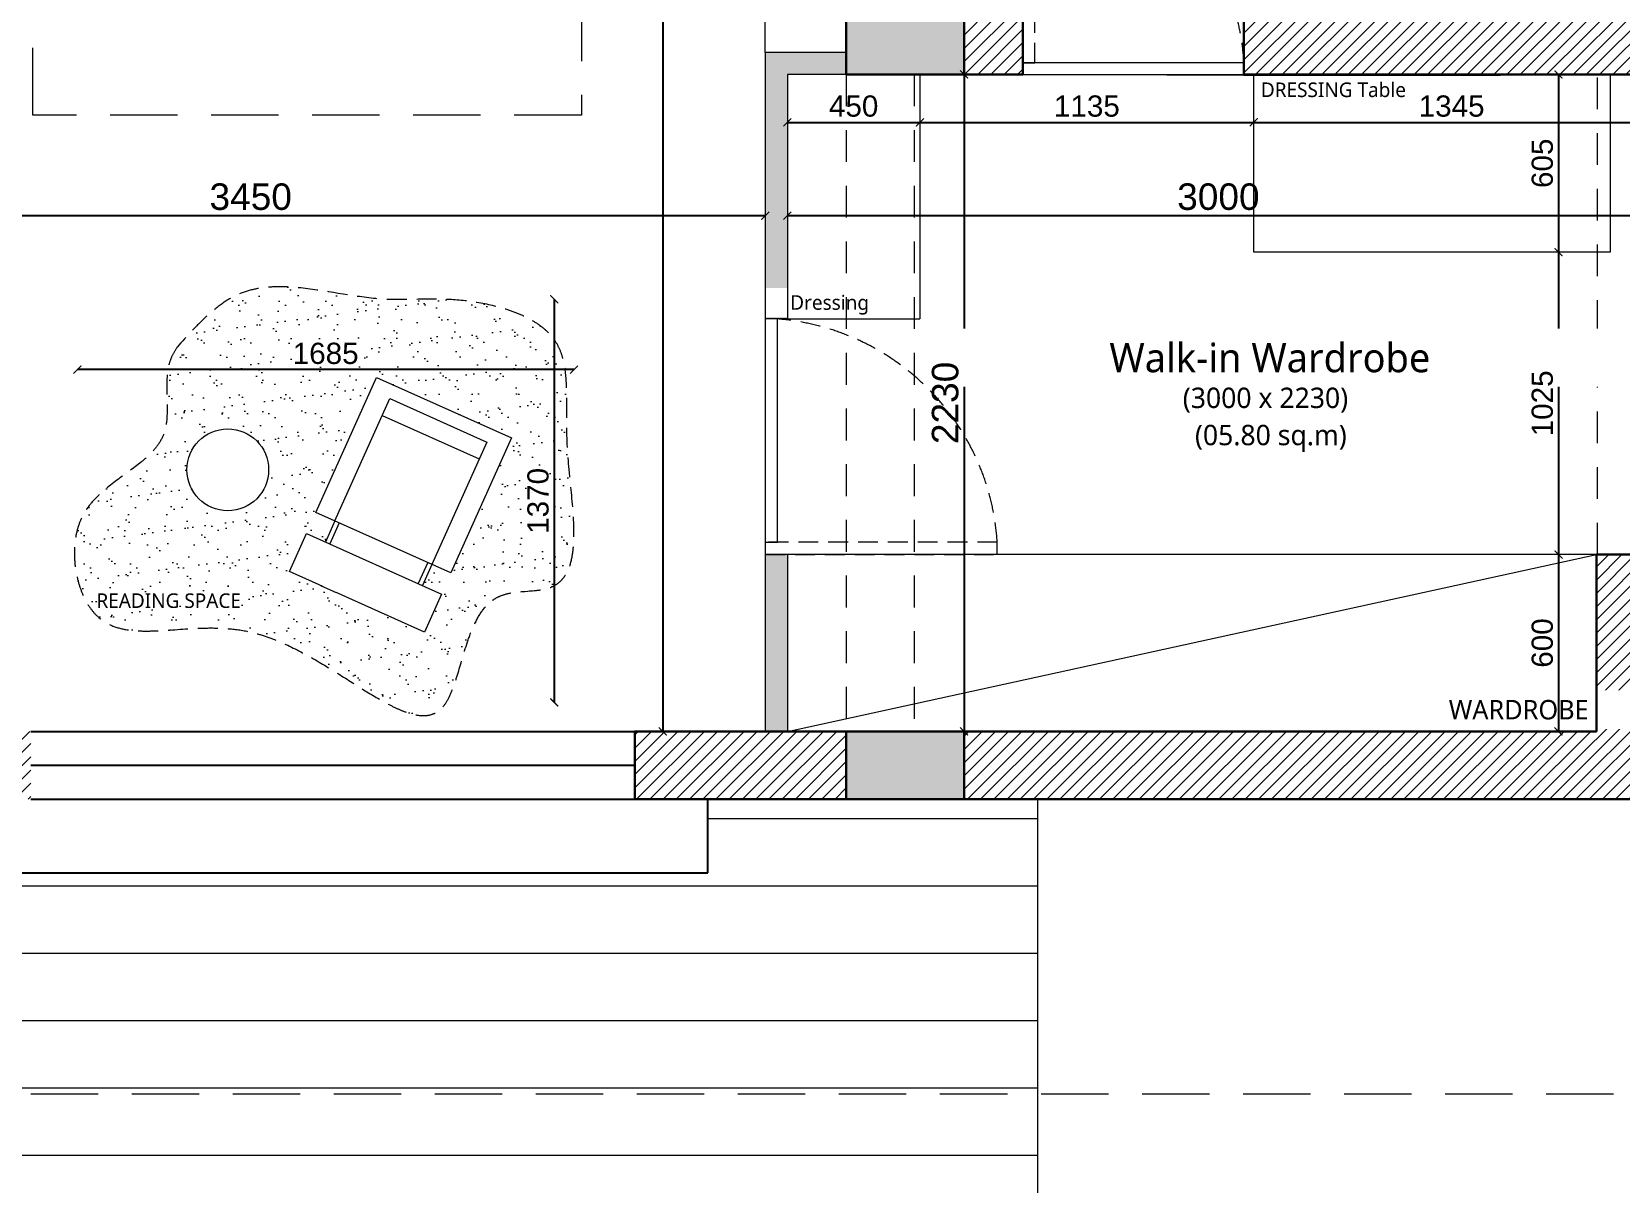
# Model space of a CAD drawing. Header units: millimetres. Extents: x 922141 to 965068, y 34629 to 256118.
# Drawn here: x 948050 to 953442, y 139470 to 143379 of the extents above; entities that cross this region are included whole.
import ezdxf

# ---------------------------------------------------------------- set-up
doc = ezdxf.new("R2010")
doc.units = ezdxf.units.MM
doc.header["$PDMODE"] = 35
for name, pattern in [('DASHED', [19.05, 12.7, -6.35]), ('DASHED2', [0.375, 0.25, -0.125]), ('HIDDEN', [0.35, 0.2, -0.15])]:
    doc.linetypes.add(name, pattern=pattern)
doc.layers.get('0').update_dxf_attribs({"plot": 0})
doc.layers.get('Defpoints').update_dxf_attribs({"color": 6})
for name, color, linetype, lineweight in [('A-HATCH', 251, 'Continuous', 9), ('HATCH', 8, 'Continuous', 5), ('MCA__ ARREDO', 133, 'Continuous', 5), ('MCA__ FINESTRE', 111, 'Continuous', 5), ('MCA__ LANDSCAPE', 136, 'Continuous', 5), ('MCA__ LAYOUT TESTO', 6, 'Continuous', 5), ('MCA__ MURI ESISTENTI SEZIONATI', 30, 'Continuous', 30), ('MCA__ SCALE', 154, 'Continuous', 18)]:
    doc.layers.add(name, color=color, linetype=linetype, lineweight=lineweight)
doc.layers.add('MCA__ FACCIATA', color=140, linetype='Continuous')
doc.styles.get("Standard").update_dxf_attribs({"font": 'arial.ttf'})
doc.dimstyles.new('ISO-25', dxfattribs={"dimtxt": 250, "dimasz": 20, "dimexe": 1.25, "dimexo": 0.625, "dimtad": 1, "dimdec": 1, "dimrnd": 5, "dimtxsty": 'Standard', "dimcen": 2.5, "dimadec": 0, "dimazin": 0, "dimtfac": 1, "dimtdec": 1, "dimtmove": 0, "dimatfit": 3, "dimfxl": 1, "dimarcsym": 0})
pattern_1 = [(45, (295321.784, -305485.605), (-22.4506403, 22.4506403), [])]
pattern_2 = [(180, (295321.78, -306661.64), (-3e-14, -228.6), [])]

# ---------------------------------------------------------------- blocks, each defined once
blk = doc.blocks.new('_ArchTick')
at = {"color": 0, "linetype": 'ByBlock', "const_width": 0.15}
blk.add_lwpolyline([(-0.5, -0.5), (0.5, 0.5)], dxfattribs=at)
blk = doc.blocks.new('*D161')
at = {"layer": 'Defpoints', "color": 0, "transparency": 16777216}
for p in [(948205, 142274.2), (948205, 142232.5), (949890.5, 142274.2)]:
    blk.add_point(p, dxfattribs=at)
at = {"layer": 'MCA__ FACCIATA', "color": 0, "lineweight": -2, "transparency": 16777216}
blk.add_line((949890.5, 142232.5), (948205, 142232.5), dxfattribs=at)
at = {"layer": 'MCA__ FACCIATA', "color": 0, "lineweight": -2, "transparency": 16777216, "xscale": 27, "yscale": 27, "zscale": 27, "rotation": 180}
blk.add_blockref('_ArchTick', (948205, 142232.5), dxfattribs=at)
at = {"layer": 'MCA__ FACCIATA', "color": 0, "lineweight": -2, "transparency": 16777216, "xscale": 27, "yscale": 27, "zscale": 27}
blk.add_blockref('_ArchTick', (949890.5, 142232.5), dxfattribs=at)
at = {"layer": 'MCA__ FACCIATA', "color": 0, "lineweight": 0, "transparency": 16777216, "insert": (949047.8, 142287.2), "char_height": 72, "attachment_point": 5}
blk.add_mtext('1685', dxfattribs=at)
blk = doc.blocks.new('*D163')
at = {"layer": 'Defpoints', "color": 0, "transparency": 16777216}
for p in [(949808.7, 142471.1), (949808.7, 141102.7), (949823.7, 141102.7)]:
    blk.add_point(p, dxfattribs=at)
at = {"layer": 'MCA__ FACCIATA', "color": 0, "lineweight": -2, "transparency": 16777216}
blk.add_line((949823.7, 142471.1), (949823.7, 141102.7), dxfattribs=at)
at = {"layer": 'MCA__ FACCIATA', "color": 0, "lineweight": -2, "transparency": 16777216, "xscale": 27, "yscale": 27, "zscale": 27}
for p, rotation in [((949823.7, 142471.1), 90), ((949823.7, 141102.7), 270)]:
    blk.add_blockref('_ArchTick', p, dxfattribs=dict(at, rotation=rotation))
at = {"layer": 'MCA__ FACCIATA', "color": 0, "lineweight": 0, "transparency": 16777216, "insert": (949768.9, 141786.9), "char_height": 72, "attachment_point": 5, "rotation": 90}
blk.add_mtext('1370', dxfattribs=at)
blk = doc.blocks.new('*D167')
at = {"layer": 'Defpoints', "color": 0, "transparency": 16777216}
for p in [(947046.9, 142856.9), (950539.9, 142856.9), (947046.9, 142755)]:
    blk.add_point(p, dxfattribs=at)
at = {"layer": 'MCA__ FACCIATA', "color": 0, "lineweight": -2, "transparency": 16777216}
blk.add_line((950539.9, 142755), (947046.9, 142755), dxfattribs=at)
at = {"layer": 'MCA__ FACCIATA', "color": 0, "lineweight": -2, "transparency": 16777216, "xscale": 27, "yscale": 27, "zscale": 27, "rotation": 180}
blk.add_blockref('_ArchTick', (947046.9, 142755), dxfattribs=at)
at = {"layer": 'MCA__ FACCIATA', "color": 0, "lineweight": -2, "transparency": 16777216, "xscale": 27, "yscale": 27, "zscale": 27}
blk.add_blockref('_ArchTick', (950539.9, 142755), dxfattribs=at)
at = {"layer": 'MCA__ FACCIATA', "color": 0, "lineweight": 0, "transparency": 16777216, "insert": (948793.4, 142819), "char_height": 90, "attachment_point": 5}
blk.add_mtext('3450', dxfattribs=at)
blk = doc.blocks.new('*D169')
at = {"layer": 'Defpoints', "color": 0, "transparency": 16777216}
for p in [(953045.3, 141604.4), (953045.3, 141004.4), (953232.4, 141004.4)]:
    blk.add_point(p, dxfattribs=at)
at = {"layer": 'MCA__ FACCIATA', "color": 0, "lineweight": -2, "transparency": 16777216}
blk.add_line((953232.4, 141604.4), (953232.4, 141004.4), dxfattribs=at)
at = {"layer": 'MCA__ FACCIATA', "color": 0, "lineweight": -2, "transparency": 16777216, "xscale": 27, "yscale": 27, "zscale": 27}
for p, rotation in [((953232.4, 141604.4), 90), ((953232.4, 141004.4), 270)]:
    blk.add_blockref('_ArchTick', p, dxfattribs=dict(at, rotation=rotation))
at = {"layer": 'MCA__ FACCIATA', "color": 0, "lineweight": 0, "transparency": 16777216, "insert": (953177.6, 141304.4), "char_height": 72, "attachment_point": 5, "rotation": 90}
blk.add_mtext('600', dxfattribs=at)
blk = doc.blocks.new('*D170')
at = {"layer": 'Defpoints', "color": 0, "transparency": 16777216}
for p in [(950236.9, 146202.4), (950191.8, 141004.4), (950236.9, 141004.4)]:
    blk.add_point(p, dxfattribs=at)
at = {"layer": 'MCA__ FACCIATA', "color": 0, "lineweight": -2, "transparency": 16777216}
blk.add_line((950191.8, 146202.4), (950191.8, 141004.4), dxfattribs=at)
at = {"layer": 'MCA__ FACCIATA', "color": 0, "lineweight": -2, "transparency": 16777216, "xscale": 27, "yscale": 27, "zscale": 27}
for p, rotation in [((950191.8, 146202.4), 90), ((950191.8, 141004.4), 270)]:
    blk.add_blockref('_ArchTick', p, dxfattribs=dict(at, rotation=rotation))
at = {"layer": 'MCA__ FACCIATA', "color": 0, "lineweight": 0, "transparency": 16777216, "insert": (950127.9, 143603.4), "char_height": 90, "attachment_point": 5, "rotation": 90}
blk.add_mtext('5200', dxfattribs=at)
blk = doc.blocks.new('*D171')
at = {"layer": 'Defpoints', "color": 0, "transparency": 16777216}
for p in [(951064.9, 143149.3), (952198.1, 143149.3), (952198.1, 143071.9)]:
    blk.add_point(p, dxfattribs=at)
at = {"layer": 'MCA__ FACCIATA', "color": 0, "lineweight": -2, "transparency": 16777216}
blk.add_line((951064.9, 143071.9), (952198.1, 143071.9), dxfattribs=at)
at = {"layer": 'MCA__ FACCIATA', "color": 0, "lineweight": -2, "transparency": 16777216, "xscale": 27, "yscale": 27, "zscale": 27, "rotation": 180}
blk.add_blockref('_ArchTick', (951064.9, 143071.9), dxfattribs=at)
at = {"layer": 'MCA__ FACCIATA', "color": 0, "lineweight": -2, "transparency": 16777216, "xscale": 27, "yscale": 27, "zscale": 27}
blk.add_blockref('_ArchTick', (952198.1, 143071.9), dxfattribs=at)
at = {"layer": 'MCA__ FACCIATA', "color": 0, "lineweight": 0, "transparency": 16777216, "insert": (951631.5, 143126.7), "char_height": 72, "attachment_point": 5}
blk.add_mtext('1135', dxfattribs=at)
blk = doc.blocks.new('*D172')
at = {"layer": 'Defpoints', "color": 0, "transparency": 16777216}
for p in [(950614.9, 142755), (950614.9, 142751), (953540.9, 142751)]:
    blk.add_point(p, dxfattribs=at)
at = {"layer": 'MCA__ FACCIATA', "color": 0, "lineweight": -2, "transparency": 16777216}
blk.add_line((953540.9, 142755), (950614.9, 142755), dxfattribs=at)
at = {"layer": 'MCA__ FACCIATA', "color": 0, "lineweight": -2, "transparency": 16777216, "xscale": 27, "yscale": 27, "zscale": 27, "rotation": 180}
blk.add_blockref('_ArchTick', (950614.9, 142755), dxfattribs=at)
at = {"layer": 'MCA__ FACCIATA', "color": 0, "lineweight": -2, "transparency": 16777216, "xscale": 27, "yscale": 27, "zscale": 27}
blk.add_blockref('_ArchTick', (953540.9, 142755), dxfattribs=at)
at = {"layer": 'MCA__ FACCIATA', "color": 0, "lineweight": 0, "transparency": 16777216, "insert": (952077.9, 142819), "char_height": 90, "attachment_point": 5}
blk.add_mtext('3000', dxfattribs=at)
blk = doc.blocks.new('*D173')
at = {"layer": 'Defpoints', "color": 0, "transparency": 16777216}
for p in [(951214.9, 143234.4), (951214.9, 141004.4), (951214.9, 141004.4)]:
    blk.add_point(p, dxfattribs=at)
at = {"layer": 'MCA__ FACCIATA', "color": 0, "lineweight": -2, "transparency": 16777216}
blk.add_line((951214.9, 143234.4), (951214.9, 141004.4), dxfattribs=at)
at = {"layer": 'MCA__ FACCIATA', "color": 0, "lineweight": -2, "transparency": 16777216, "xscale": 27, "yscale": 27, "zscale": 27}
for p, rotation in [((951214.9, 143234.4), 90), ((951214.9, 141004.4), 270)]:
    blk.add_blockref('_ArchTick', p, dxfattribs=dict(at, rotation=rotation))
at = {"layer": 'MCA__ FACCIATA', "color": 0, "lineweight": 0, "transparency": 16777216, "insert": (951150.9, 142119.4), "char_height": 90, "attachment_point": 5, "rotation": 90}
blk.add_mtext('2230', dxfattribs=at)
blk = doc.blocks.new('*D174')
at = {"layer": 'Defpoints', "color": 0, "transparency": 16777216}
for p in [(953232.4, 143234.4), (953232.4, 142631.3), (953232.4, 142631.3)]:
    blk.add_point(p, dxfattribs=at)
at = {"layer": 'MCA__ FACCIATA', "color": 0, "lineweight": -2, "transparency": 16777216}
blk.add_line((953232.4, 143234.4), (953232.4, 142631.3), dxfattribs=at)
at = {"layer": 'MCA__ FACCIATA', "color": 0, "lineweight": -2, "transparency": 16777216, "xscale": 27, "yscale": 27, "zscale": 27}
for p, rotation in [((953232.4, 143234.4), 90), ((953232.4, 142631.3), 270)]:
    blk.add_blockref('_ArchTick', p, dxfattribs=dict(at, rotation=rotation))
at = {"layer": 'MCA__ FACCIATA', "color": 0, "lineweight": 0, "transparency": 16777216, "insert": (953177.6, 142932.9), "char_height": 72, "attachment_point": 5, "rotation": 90}
blk.add_mtext('605', dxfattribs=at)
blk = doc.blocks.new('*D175')
at = {"layer": 'Defpoints', "color": 0, "transparency": 16777216}
for p in [(950614.9, 143149.3), (951064.9, 143149.3), (951064.9, 143071.9)]:
    blk.add_point(p, dxfattribs=at)
at = {"layer": 'MCA__ FACCIATA', "color": 0, "lineweight": -2, "transparency": 16777216}
blk.add_line((950614.9, 143071.9), (951064.9, 143071.9), dxfattribs=at)
at = {"layer": 'MCA__ FACCIATA', "color": 0, "lineweight": -2, "transparency": 16777216, "xscale": 27, "yscale": 27, "zscale": 27, "rotation": 180}
blk.add_blockref('_ArchTick', (950614.9, 143071.9), dxfattribs=at)
at = {"layer": 'MCA__ FACCIATA', "color": 0, "lineweight": -2, "transparency": 16777216, "xscale": 27, "yscale": 27, "zscale": 27}
blk.add_blockref('_ArchTick', (951064.9, 143071.9), dxfattribs=at)
at = {"layer": 'MCA__ FACCIATA', "color": 0, "lineweight": 0, "transparency": 16777216, "insert": (950839.9, 143126.7), "char_height": 72, "attachment_point": 5}
blk.add_mtext('450', dxfattribs=at)
blk = doc.blocks.new('*D176')
at = {"layer": 'Defpoints', "color": 0, "transparency": 16777216}
for p in [(953045.3, 142631.3), (953045.3, 141604.4), (953232.4, 141604.4)]:
    blk.add_point(p, dxfattribs=at)
at = {"layer": 'MCA__ FACCIATA', "color": 0, "lineweight": -2, "transparency": 16777216}
blk.add_line((953232.4, 142631.3), (953232.4, 141604.4), dxfattribs=at)
at = {"layer": 'MCA__ FACCIATA', "color": 0, "lineweight": -2, "transparency": 16777216, "xscale": 27, "yscale": 27, "zscale": 27}
for p, rotation in [((953232.4, 142631.3), 90), ((953232.4, 141604.4), 270)]:
    blk.add_blockref('_ArchTick', p, dxfattribs=dict(at, rotation=rotation))
at = {"layer": 'MCA__ FACCIATA', "color": 0, "lineweight": 0, "transparency": 16777216, "insert": (953177.6, 142117.9), "char_height": 72, "attachment_point": 5, "rotation": 90}
blk.add_mtext('1025', dxfattribs=at)
blk = doc.blocks.new('*D177')
at = {"layer": 'Defpoints', "color": 0, "transparency": 16777216}
for p in [(952198.1, 143149.3), (953540.9, 143149.3), (953540.9, 143071.9)]:
    blk.add_point(p, dxfattribs=at)
at = {"layer": 'MCA__ FACCIATA', "color": 0, "lineweight": -2, "transparency": 16777216}
blk.add_line((952198.1, 143071.9), (953540.9, 143071.9), dxfattribs=at)
at = {"layer": 'MCA__ FACCIATA', "color": 0, "lineweight": -2, "transparency": 16777216, "xscale": 27, "yscale": 27, "zscale": 27, "rotation": 180}
blk.add_blockref('_ArchTick', (952198.1, 143071.9), dxfattribs=at)
at = {"layer": 'MCA__ FACCIATA', "color": 0, "lineweight": -2, "transparency": 16777216, "xscale": 27, "yscale": 27, "zscale": 27}
blk.add_blockref('_ArchTick', (953540.9, 143071.9), dxfattribs=at)
at = {"layer": 'MCA__ FACCIATA', "color": 0, "lineweight": 0, "transparency": 16777216, "insert": (952869.5, 143126.7), "char_height": 72, "attachment_point": 5}
blk.add_mtext('1345', dxfattribs=at)
blk = doc.blocks.new('RECLIN32')
at = {"linetype": 'Continuous'}
for p, q in [((16, 0), (16, -32)), ((-11.5, -3), (11.5, -3)), ((-11.5, -32), (-11.5, -3)), ((11.5, -3), (11.5, -32)), ((-11.5, -7), (11.5, -7)), ((-11.5, -32), (-11.5, -37)), ((-10.5, -32), (-10.5, -37)), ((10.5, -32), (10.5, -37)), ((11.5, -32), (11.5, -37))]:
    blk.add_line(p, q, dxfattribs=at)
blk.add_lwpolyline([(16, -32), (-16, -32), (-16, 0), (16, 0)], dxfattribs=at)
blk.add_lwpolyline([(-16, -46), (-16, -37), (16, -37), (16, -46)], close=True, dxfattribs=at)

msp = doc.modelspace()

# ---------------------------------------------------------------- hatches: boundary and pattern name
at = {"layer": 'A-HATCH', "ltscale": 600, "true_color": 0xc7c8ca}
h = msp.add_hatch(dxfattribs=at)
h.set_pattern_fill('ANSI31', color=9, scale=72, angle=135)
h.set_pattern_definition(pattern_2)
h.paths.add_polyline_path([(947266.89, 140554.36), (947046.89, 140774.36), (947796.89, 140774.36), (947796.89, 140524.36), (950345.29, 140524.36), (950345.29, 140774.36), (951464.89, 140774.36), (951464.89, 140524.36), (951464.89, 140524.36), (951464.89, 139774.36), (948046.89, 139774.36), (947326.89, 140494.36), (947326.89, 140554.36)])
h.paths.add_polyline_path([(947046.89, 140774.36), (947266.89, 140554.36), (947046.89, 140554.36)])
h = msp.add_hatch(dxfattribs=at)
h.set_pattern_fill('ANSI31', color=9, scale=72, angle=135)
h.set_pattern_definition(pattern_2)
h.paths.add_polyline_path([(947496.44, 134921.05), (951464.89, 131652.36), (951464.89, 139774.36), (948046.89, 139774.36), (948046.89, 136771.36), (947496.44, 136771.36)])
h.paths.add_polyline_path([(948046.89, 136771.36), (948046.89, 139774.36), (947326.89, 140494.36), (947326.89, 138106.36), (947046.44, 138106.36), (947046.44, 137991.36), (947046.44, 137785.69)])
h.paths.add_polyline_path([(948046.89, 136771.36), (947046.44, 137785.69), (947046.44, 136771.36)])
h.paths.add_polyline_path([(947046.44, 135291.7), (947496.44, 134921.05), (947496.44, 136771.36), (947046.44, 136771.36)])
at = {"layer": 'MCA__ LANDSCAPE'}
h = msp.add_hatch(color=256, dxfattribs=at)
h.dxf.hatch_style = 1
h.paths.add_polyline_path([(950539.89, 143309.36), (950814.89, 143309.36), (950814.89, 143234.36), (950614.89, 143234.36), (950614.89, 142404.36), (950582, 142404.36), (950539.89, 142404.36)])
h.paths.add_polyline_path([(950614.89, 141004.36), (950614.89, 141604.36), (950539.89, 141604.36), (950539.89, 141004.36)])
at = {"layer": 'MCA__ SCALE'}
h = msp.add_hatch(dxfattribs=at)
h.set_pattern_fill('ANSI31', color=256, scale=10)
h.set_pattern_definition(pattern_1)
h.paths.add_polyline_path([(946816.89, 141964.36), (946816.89, 143842.36), (946816.89, 145982.36), (947046.89, 145982.36), (947046.89, 141964.36)])
h.paths.add_polyline_path([(942486.89, 145982.36), (942716.89, 145982.36), (942716.89, 142642.36), (942486.89, 142642.36)])
h.paths.add_polyline_path([(950814.89, 146202.36), (951044.89, 146202.36), (951044.89, 143867.06), (951044.89, 143464.36), (950814.89, 143464.36)])
h.paths.add_polyline_path([(951214.89, 146202.36), (951214.89, 146432.36), (953866.89, 146432.36), (953866.89, 146202.36), (953590.93, 146202.36)])
h.paths.add_polyline_path([(947046.89, 146418.49), (947060.57, 146432.36), (948186.89, 146432.36), (948186.89, 146202.36), (947046.89, 146202.36)])
h.paths.add_polyline_path([(947046.89, 140774.36), (947046.89, 141004.36), (948046.89, 141004.36), (948046.89, 140774.36)])
h.paths.add_polyline_path([(950096.89, 140774.36), (950096.89, 141004.36), (950814.89, 141004.36), (950814.89, 140774.36)])
h.paths.add_polyline_path([(950236.89, 146432.36), (950814.89, 146432.36), (950814.89, 146202.36), (950236.89, 146202.36)])
h.paths.add_polyline_path([(946496.89, 146202.36), (946496.89, 146432.36), (946816.89, 146432.36), (946816.89, 146202.36)])
h.paths.add_polyline_path([(942716.89, 146237.68), (942716.89, 146432.36), (943036.89, 146432.36), (943036.89, 146202.36), (942750.87, 146202.36)])
h.paths.add_polyline_path([(951214.89, 143234.36), (951214.89, 143464.36), (951414.47, 143464.36), (951414.47, 143234.36)])
h.paths.add_polyline_path([(946816.89, 140554.36), (947046.89, 140554.36), (947046.89, 140444.36), (946816.89, 140444.36)])
h = msp.add_hatch(dxfattribs=at)
h.set_pattern_fill('ANSI31', color=256, scale=10)
h.set_pattern_definition(pattern_1)
h.paths.add_polyline_path([(952164.47, 143464.36), (952164.47, 143234.36), (953590.93, 143234.36), (953590.93, 145152.36), (953364.89, 145152.36), (953364.89, 143464.36)])
h.paths.add_polyline_path([(951214.89, 140774.36), (951214.89, 141004.36), (953360.93, 141004.36), (953360.93, 141604.36), (953590.93, 141604.36), (953590.93, 140774.36)])

# ---------------------------------------------------------------- linework, layer by layer
at = {"layer": 'MCA__ ARREDO', "lineweight": 9}
for p, q in [((950539.89, 143309.36), (950539.89, 146202.36)), ((953360.93, 141604.36), (950614.89, 141604.36)), ((951464.89, 139774.36), (951464.89, 140774.36)), ((951464.89, 131652.36), (951464.89, 139774.36))]:
    msp.add_line(p, q, dxfattribs=at)
at = {"layer": 'MCA__ ARREDO', "linetype": 'DASHED', "lineweight": 9, "ltscale": 18}
msp.add_lwpolyline([(948053.71, 145402.36), (948053.71, 145908.38), (949916.58, 145908.38), (949916.58, 143096.34), (948053.71, 143096.34), (948053.71, 143602.36)], dxfattribs=at)
at = {"layer": 'MCA__ ARREDO', "linetype": 'DASHED2', "lineweight": 9, "ltscale": 270}
for points in [[(951454.57, 143274.46), (951454.57, 143984.36), (951414.47, 143984.36), (951414.47, 143274.46)], [(950539.89, 141604.36), (951327.39, 141604.36), (951327.39, 141646.47), (950539.89, 141646.47)]]:
    msp.add_lwpolyline(points, close=True, dxfattribs=at)
at = {"layer": 'MCA__ ARREDO', "lineweight": 9}
msp.add_circle((948715.63, 141892.34), 138.74, dxfattribs=at)
at = {"layer": 'MCA__ ARREDO', "linetype": 'DASHED2', "lineweight": 9, "ltscale": 270}
msp.add_arc((951415.88, 143235.77), 749.59, 2.95865, 87.04135, dxfattribs=at)
at = {"layer": 'MCA__ FACCIATA'}
for p, q in [((948046.89, 141004.36), (950343.89, 141004.36)), ((948046.89, 140889.36), (950096.89, 140889.36)), ((948046.89, 140774.36), (950343.89, 140774.36)), ((950345.29, 140524.36), (950345.29, 140774.36)), ((947796.89, 140524.36), (950345.29, 140524.36))]:
    msp.add_line(p, q, dxfattribs=at)
at = {"layer": 'MCA__ FINESTRE', "linetype": 'DASHED', "ltscale": 18}
msp.add_line((948046.89, 139774.36), (954590.93, 139774.36), dxfattribs=at)
at = {"layer": 'MCA__ MURI ESISTENTI SEZIONATI'}
for p, q in [((953360.93, 141604.36), (953590.93, 141604.36)), ((950814.89, 140774.36), (950814.89, 141004.36))]:
    msp.add_line(p, q, dxfattribs=at)
for points in [[(951214.89, 143234.36), (951214.89, 143464.36), (950814.89, 143464.36), (950814.89, 143234.36)], [(951414.47, 143234.36), (951214.89, 143234.36), (951214.89, 143464.36), (951414.47, 143464.36)], [(951214.89, 140774.36), (951214.89, 141004.36), (950814.89, 141004.36), (950814.89, 140774.36)]]:
    msp.add_lwpolyline(points, close=True, dxfattribs=at)
at = {"layer": 'MCA__ SCALE'}
for p, q in [((950814.89, 143309.36), (950539.89, 143309.36)), ((950814.89, 143234.36), (950614.89, 143234.36)), ((950614.89, 141604.36), (950539.89, 141604.36)), ((950539.89, 141604.36), (950539.89, 141004.36)), ((950614.89, 141604.36), (950614.89, 141004.36))]:
    msp.add_line(p, q, dxfattribs=at)

# ---------------------------------------------------------------- dimensions: what is measured, and where the dimension line sits
at = {"layer": 'MCA__ FACCIATA', "color": 252, "lineweight": 0, "true_color": 0x939598}
for p1, p2, distance, picture, middle in [((950614.89, 143149.3), (951064.89, 143149.3), -77.37, '*D175', (950839.89, 143126.69)), ((953045.31, 142631.34), (953045.31, 141604.36), 187.09, '*D176', (953177.65, 142117.85)), ((949808.7369, 142471.1382), (949808.7369, 141102.6896), 14.934, '*D163', (949768.8851, 141786.9139)), ((949890.52, 142274.19), (948205, 142274.19), 41.7, '*D161', (949047.76, 142287.24))]:
    dim = msp.add_aligned_dim(p1=p1, p2=p2, distance=distance, dimstyle='ISO-25', override={"dimtxt": 72, "dimasz": 27, "dimgap": 18, "dimblk1": 'ArchTick', "dimblk2": 'ArchTick', "dimsah": 1, "dimse1": 1, "dimse2": 1}, dxfattribs=at)
    dim.commit()
    dim.dimension.update_dxf_attribs({"geometry": picture, "text_midpoint": middle})
dim = msp.add_aligned_dim(p1=(950539.89, 142856.86), p2=(947046.89, 142856.86), distance=101.81, text='3450', dimstyle='ISO-25', override={"dimtxt": 90, "dimasz": 27, "dimgap": 18, "dimtxsty": 'Standard', "dimblk1": 'ArchTick', "dimblk2": 'ArchTick', "dimsah": 1, "dimse1": 1, "dimse2": 1}, dxfattribs=at)
dim.commit()
dim.dimension.update_dxf_attribs({"geometry": '*D167', "text_midpoint": (948793.39, 142819.03)})

# ---------------------------------------------------------------- next in the draw order: texts
at = {"layer": 'MCA__ ARREDO', "lineweight": 9, "attachment_point": 1, "bg_fill": 2}
for s, width, insert, char_height in [('\\pxqc;{\\fSegoe UI Light|b0|i0|c0|p34;DRESSING Table}', 1083.1948, (951926.74, 143207.16), 49.4385), ('\\pxqc;{\\fSegoe UI Light|b0|i0|c0|p34;Dressing}', 1083.1948, (950216.8, 142485.03), 49.4385), ('\\pxqc;{\\fSegoe UI Light|b0|i0|c0|p34;READING SPACE}', 1083.1948, (947973.39, 141472.83), 49.4385), ('\\pxqc;{\\fSegoe UI Light|b0|i0|c0|p34;WARDROBE }', 1444.2597, (952375.19, 141110.94), 65.918)]:
    msp.add_mtext_dynamic_manual_height_columns(s, width=width, gutter_width=1, heights=[0], dxfattribs=dict(at, insert=insert, char_height=char_height))
at = {"layer": 'MCA__ LAYOUT TESTO', "color": 14, "attachment_point": 1, "bg_fill": 2}
for s, width, insert, char_height in [('\\pxqc;{\\fSegoe UI Light|b0|i0|c0|p34;TERRACE}', 2888.5195, (953132.86, 142899.79, 0), 131.8359), ('{\\fSegoe UI Light|b0|i0|c0|p34;(3000 x 2230)}', 735.5127, (951957.14, 142171.28), 69.2139)]:
    msp.add_mtext_dynamic_manual_height_columns(s, width=width, gutter_width=1, heights=[0], dxfattribs=dict(at, insert=insert, char_height=char_height))

# ---------------------------------------------------------------- next in the draw order: hatches: boundary and pattern name
at = {"layer": 'A-HATCH', "ltscale": 600, "true_color": 0xc7c8ca}
h = msp.add_hatch(dxfattribs=at)
h.set_pattern_fill('AR-SAND', color=9, scale=2)
h.set_pattern_definition([(37.5, (295321.784, -305485.605), (-3.2000626, 97.8826475), [0, -77.216, 0, -86.36, 0, -82.55]), (7.5, (295321.78, -305485.6), (89.904657, 143.36502), [0, -41.656, 0, -69.596, 0, -26.67]), (327.5, (295259.3, -305485.605), (158.198474, 0.287437), [0, -25.4, 0, -91.44, 0, -119.38]), (317.5, (295259.3, -305485.6), (152.71129, 44.585865), [0, -12.7, 0, -59.944, 0, -68.58])])
edge = h.paths.add_edge_path()
edge.add_spline(control_points=[(948543.88, 142309.2), (948610.56, 142383.37), (948793.79, 142587.16), (949162.68, 142451.62), (949506.03, 142486.63), (949906.66, 142390.24), (949831.08, 141954.63), (949961.87, 141452.49), (949598.31, 141495.24), (949516.75, 141289.08), (949417.31, 140862.94), (948862.75, 141522.42), (948242.84, 141224.4), (948135.02, 141818.47), (948578.05, 141934.39), (948484.96, 142214.64), (948537.44, 142298.86), (948543.88, 142309.2)], knot_values=[0, 0, 0, 0, 280.7488133, 771.4427288, 977.8899158, 1369.7871282, 1727.480525, 2222.0187717, 2385.3570623, 2609.0288583, 2809.1285997, 3513.6402595, 4039.4255438, 4377.9282125, 4774.838114, 5034.184183, 5070.4751679, 5070.4751679, 5070.4751679, 5070.4751679], degree=3, periodic=0)
h.paths.add_polyline_path([(948924.9, 141546.96), (949383.42, 141341.67), (949441.15, 141470.63), (949376.68, 141499.5), (949408.75, 141571.15), (949473.23, 141542.28), (949678.52, 142000.8), (949220, 142206.08), (949014.71, 141747.56), (949079.19, 141718.7), (949047.11, 141647.05), (948982.64, 141675.92)], flags=16)
h.paths.add_polyline_path([(948854.37, 141892.34, 1), (948576.89, 141892.34, 1)], flags=16)
h.paths.add_polyline_path([(948914.04, 142343.61), (948914.04, 142233.33), (949159.58, 142233.33), (949159.58, 142343.61)], flags=8)
h.paths.add_polyline_path([(949712.43, 141653.57), (949822.79, 141653.57), (949822.79, 141898.35), (949712.43, 141898.35)], flags=8)

# ---------------------------------------------------------------- next in the draw order: linework, layer by layer
at = {"layer": 'HATCH', "linetype": 'HIDDEN', "lineweight": 9, "ltscale": 540}
for p, q in [((950814.89, 143234.36), (950814.89, 141004.36)), ((951044.89, 143234.36), (951044.89, 141004.36)), ((953364.47, 141604.36), (953364.47, 143234.36))]:
    msp.add_line(p, q, dxfattribs=at)
at = {"layer": 'MCA__ ARREDO', "lineweight": 9}
for p, q in [((951064.89, 143234.36), (951064.89, 142404.36)), ((950614.89, 142404.36), (951064.89, 142404.36)), ((950614.89, 141004.36), (953360.93, 141604.36))]:
    msp.add_line(p, q, dxfattribs=at)
for points in [[(951414.47, 143234.36), (952164.47, 143234.36), (952164.47, 143274.46), (951414.47, 143274.46)], [(952198.08, 143234.36), (953407.74, 143234.36), (953407.74, 142631.34), (952198.08, 142631.34)], [(950582, 141646.47), (950582, 142404.36), (950539.89, 142404.36), (950539.89, 141646.47)]]:
    msp.add_lwpolyline(points, close=True, dxfattribs=at)
at = {"layer": 'MCA__ ARREDO', "linetype": 'DASHED2', "lineweight": 9, "ltscale": 270}
msp.add_arc((950517.12, 141595.06), 811.9, 3.63067, 85.41651, dxfattribs=at)
msp.add_spline([(948543.88, 142309.2), (948758.2, 142490.55), (949248.51, 142471.19), (949454.96, 142471.19), (949822.69, 142335.71), (949867.85, 141980.88), (949803.34, 141490.57), (949642.05, 141464.76), (949519.47, 141277.67), (949448.5, 141090.58), (948790.45, 141342.19), (948267.88, 141400.25), (948222.72, 141735.73), (948500.14, 142019.59), (948525.94, 142277.65), (948543.88, 142309.2)], degree=3, dxfattribs=at)
at = {"layer": 'MCA__ MURI ESISTENTI SEZIONATI'}
for p, q in [((952164.47, 143464.36), (952164.47, 143234.36)), ((952164.47, 143234.36), (953590.93, 143234.36))]:
    msp.add_line(p, q, dxfattribs=at)
msp.add_lwpolyline([(953590.93, 141604.36), (953590.93, 140774.36), (950096.89, 140774.36), (950096.89, 141004.36), (953360.93, 141004.36), (953360.93, 141604.36)], dxfattribs=at)
at = {"layer": 'MCA__ SCALE'}
for p, q in [((950539.89, 143309.36), (950539.89, 142404.36)), ((950614.89, 143234.36), (950614.89, 142404.36)), ((950614.89, 142404.36), (950539.89, 142404.36))]:
    msp.add_line(p, q, dxfattribs=at)

# ---------------------------------------------------------------- next in the draw order: block references
at = {"layer": 'MCA__ ARREDO', "lineweight": 9, "xscale": 15.69927442612243, "yscale": 15.69927442612243, "zscale": 15.69927442612243, "rotation": 335.8810095263065}
msp.add_blockref('RECLIN32', (949449.26, 142103.44), dxfattribs=at)

# ---------------------------------------------------------------- next in the draw order: texts
at = {"layer": 'MCA__ LAYOUT TESTO', "color": 14, "insert": (951998.48, 142045), "char_height": 69.2139, "attachment_point": 1, "bg_fill": 2}
msp.add_mtext_dynamic_manual_height_columns('{\\fSegoe UI Light|b0|i0|c0|p34;(05.80 sq.m)}', width=735.5127, gutter_width=1, heights=[0], dxfattribs=at)

# ---------------------------------------------------------------- next in the draw order: dimensions: what is measured, and where the dimension line sits
at = {"layer": 'MCA__ FACCIATA', "color": 252, "lineweight": 0, "true_color": 0x939598}
for p1, p2, distance, override, picture, middle in [((950236.89, 146202.36), (950236.89, 141004.36), -45.06, {"dimtxt": 90, "dimasz": 27, "dimgap": 18, "dimblk1": 'ArchTick', "dimblk2": 'ArchTick', "dimsah": 1, "dimse1": 1, "dimse2": 1}, '*D170', (950127.88, 143603.36)), ((951214.89, 143234.36), (951214.89, 141004.36), 0, {"dimtxt": 90, "dimasz": 27, "dimgap": 18, "dimblk1": 'ArchTick', "dimblk2": 'ArchTick', "dimsah": 1, "dimse1": 1, "dimse2": 1}, '*D173', (951150.91, 142119.36)), ((953232.41, 143234.36), (953232.41, 142631.34), 0, {"dimtxt": 72, "dimasz": 27, "dimgap": 18, "dimblk1": 'ArchTick', "dimblk2": 'ArchTick', "dimsah": 1, "dimse1": 1, "dimse2": 1}, '*D174', (953177.65, 142932.85)), ((951064.89, 143149.3), (952198.08, 143149.3), -77.37, {"dimtxt": 72, "dimasz": 27, "dimgap": 18, "dimblk1": 'ArchTick', "dimblk2": 'ArchTick', "dimsah": 1, "dimse1": 1, "dimse2": 1}, '*D171', (951631.49, 143126.71)), ((952198.0843, 143149.2951), (953540.9318, 143149.2951), -77.3673, {"dimtxt": 72, "dimasz": 27, "dimgap": 18, "dimblk1": 'ArchTick', "dimblk2": 'ArchTick', "dimsah": 1, "dimse1": 1, "dimse2": 1}, '*D177', (952869.5081, 143126.7137)), ((953045.31, 141604.36), (953045.31, 141004.36), 187.09, {"dimtxt": 72, "dimasz": 27, "dimgap": 18, "dimblk1": 'ArchTick', "dimblk2": 'ArchTick', "dimsah": 1, "dimse1": 1, "dimse2": 1}, '*D169', (953177.65, 141304.36))]:
    dim = msp.add_aligned_dim(p1=p1, p2=p2, distance=distance, dimstyle='ISO-25', override=override, dxfattribs=at)
    dim.commit()
    dim.dimension.update_dxf_attribs({"geometry": picture, "text_midpoint": middle})
dim = msp.add_aligned_dim(p1=(953540.93, 142751.02), p2=(950614.89, 142751.02), distance=-4.03, text='3000', dimstyle='ISO-25', override={"dimtxt": 90, "dimasz": 27, "dimgap": 18, "dimtxsty": 'Standard', "dimblk1": 'ArchTick', "dimblk2": 'ArchTick', "dimsah": 1, "dimse1": 1, "dimse2": 1}, dxfattribs=at)
dim.commit()
dim.dimension.update_dxf_attribs({"geometry": '*D172', "text_midpoint": (952077.91, 142819.03)})

# ---------------------------------------------------------------- next in the draw order: texts
at = {"layer": 'MCA__ LAYOUT TESTO', "color": 14, "insert": (951169.49, 142322.4, 0), "char_height": 98.877, "attachment_point": 1, "bg_fill": 2}
msp.add_mtext_dynamic_manual_height_columns('\\pxqc;{\\fSegoe UI Light|b0|i0|c0|p34;Walk-in Wardrobe}', width=2166.3896, gutter_width=1, heights=[0], dxfattribs=at)

# ---------------------------------------------------------------- next in the draw order: hatches: boundary and pattern name
at = {"layer": 'MCA__ MURI ESISTENTI SEZIONATI'}
h = msp.add_hatch(color=256, dxfattribs=at)
h.dxf.hatch_style = 1
h.paths.add_polyline_path([(935322.25, 142192.36), (935793.89, 142192.36), (935793.89, 142307.36), (935793.89, 142422.36), (935653.89, 142422.36), (935322.25, 142422.36)])
h.paths.add_polyline_path([(942541.72, 146432.36), (942716.89, 146252.55), (942716.89, 146202.36), (942716.89, 145982.36), (942486.89, 145982.36), (942486.89, 146432.36)])
h.paths.add_polyline_path([(942486.89, 142422.36), (942486.89, 142433.12), (942486.89, 142442.36), (942486.89, 142642.36), (942716.89, 142642.36), (942716.89, 142192.36), (942486.89, 142192.36)])
h.paths.add_polyline_path([(942486.89, 137991.36), (942486.89, 137771.36), (942716.89, 137771.36), (942716.89, 137991.36), (942716.89, 138221.36), (942486.89, 138221.36)])
h.paths.add_polyline_path([(946816.89, 141004.36), (947046.89, 141004.36), (947046.89, 140774.36), (947046.89, 140554.36), (946816.89, 140554.36)])
h.paths.add_polyline_path([(935563.89, 137991.36), (935793.89, 137991.36), (935793.89, 138106.36), (935793.89, 138221.36), (935322.25, 138221.36), (935322.25, 137991.36)])
h.paths.add_polyline_path([(946816.89, 145982.36), (947046.89, 145982.36), (947046.89, 146202.36), (947046.89, 146405.87), (946816.89, 146169.78)])
h.paths.add_polyline_path([(938743.89, 142192.36), (939133.89, 142192.36), (939133.89, 142422.36), (938743.89, 142422.36)])
h.paths.add_polyline_path([(938743.89, 137991.36), (938973.89, 137991.36), (939143.89, 137991.36), (939143.89, 138221.36), (938743.89, 138221.36), (938743.89, 138106.36)])
h.paths.add_polyline_path([(950814.89, 140774.36), (951076.89, 140774.36), (951214.89, 140774.36), (951214.89, 141004.36), (951044.89, 141004.36), (950814.89, 141004.36)])
h.paths.add_polyline_path([(950814.89, 143234.36), (951044.89, 143234.36), (951214.89, 143234.36), (951214.89, 143464.36), (951044.89, 143464.36), (950814.89, 143464.36)])
h.paths.add_polyline_path([(951044.89, 146202.36), (951214.89, 146202.36), (951214.89, 146432.36), (950814.89, 146432.36), (950814.89, 146202.36)])
h.paths.add_polyline_path([(953866.89, 146202.36), (954266.89, 146202.36), (954266.89, 146432.36), (953866.89, 146432.36)])
h.paths.add_polyline_path([(946661.89, 138193.05), (946661.89, 138221.36), (946816.89, 138221.36), (946931.89, 138221.36), (947046.44, 138221.36), (947046.44, 138106.36), (947046.44, 137991.36), (946858.37, 137991.36)])
h.paths.add_polyline_path([(946816.89, 146169.78), (946816.89, 146202.36), (946816.89, 146432.36), (947046.89, 146432.36), (947046.89, 146405.87)])
h.paths.add_polyline_path([(946661.89, 137991.36), (946858.37, 137991.36), (946661.89, 138193.05)])
h.paths.add_polyline_path([(942716.89, 146252.55), (942716.89, 146432.36), (942541.72, 146432.36)])

doc.saveas('drawing.dxf')
